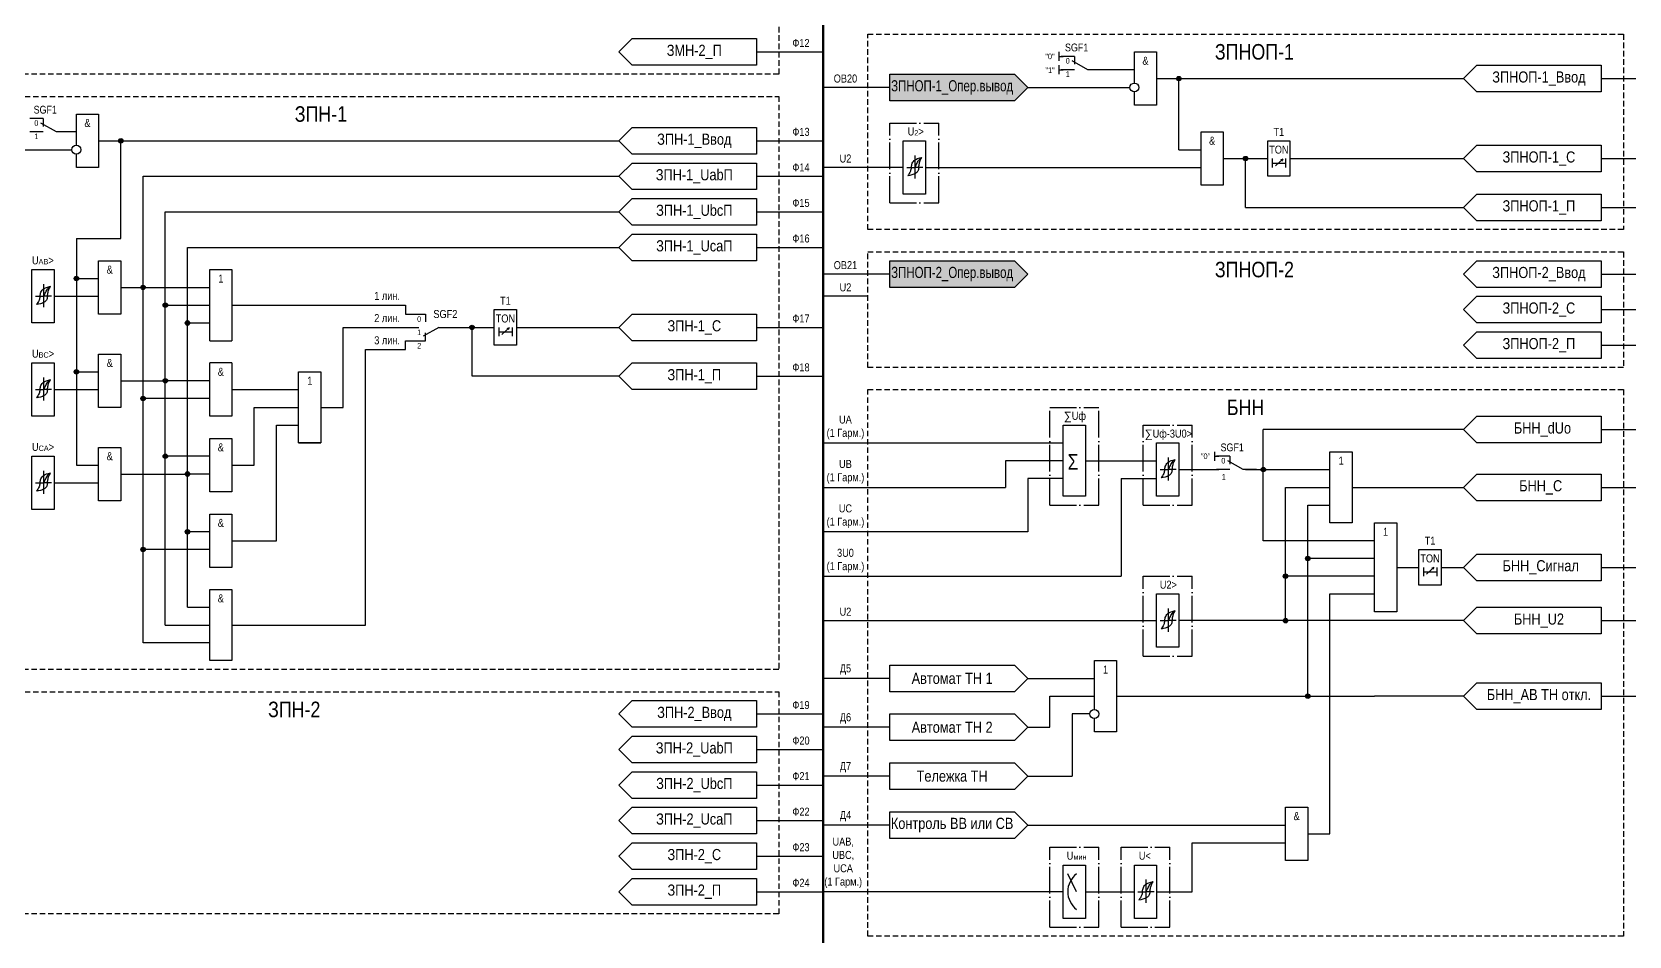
# Model space of a CAD drawing. Header units: millimetres. Extents: x -6343 to 676, y -1039 to 887.
# Drawn here: x -6147 to -5787.7, y 81 to 284.5 of the extents above; entities that cross this region are included whole.
import ezdxf
from ezdxf.enums import TextEntityAlignment as Align

# ---------------------------------------------------------------- set-up
doc = ezdxf.new("R2010")
doc.units = ezdxf.units.MM
doc.linetypes.add('ACAD_ISO04W100', pattern=[30, 24, -3, 0, -3])
doc.linetypes.add('штриховая2', pattern=[0.375, 0.25, -0.125])
doc.layers.add('TEXT', color=7, linetype='Continuous', lineweight=25, true_color=0xffffff)
doc.layers.add('Основная', color=7, linetype='Continuous')
doc.styles.add('1.8_Gost_RD', font='ARIALN.TTF', dxfattribs={"height": 1.8})
doc.styles.add('2.5_Gost_RD', font='ARIALN.TTF', dxfattribs={"height": 2.5})
doc.styles.add('3.5_Gost_RD', font='ARIALN.TTF', dxfattribs={"height": 3.5})
doc.styles.add('Вывод', font='ARIALN.TTF', dxfattribs={"height": 2.5})
doc.styles.add('Компонент', font='ARIALN.TTF', dxfattribs={"height": 3.5})

# ---------------------------------------------------------------- blocks, each defined once
blk = doc.blocks.new('Точка')
at = {"ltscale": 100}
h = blk.add_hatch(color=256, dxfattribs=at)
h.dxf.hatch_style = 1
edge = h.paths.add_edge_path()
edge.add_arc((0, 0), 0.5, 0, 360)
blk.add_circle((0, 0), 0.5, dxfattribs=at)
blk = doc.blocks.new('*U70')
at = {"layer": 'Основная', "linetype": 'ACAD_ISO04W100', "ltscale": 0.25}
for p, q in [((0, 0), (11, 0)), ((0, -18), (0, 0)), ((11, -18), (11, 0)), ((0, -18), (11, -18))]:
    blk.add_line(p, q, dxfattribs=at)
at = {"layer": 'Основная', "style": 'Компонент'}
blk.add_attdef('ОУ', text='', height=3.5, dxfattribs=at).set_placement((11, 0), align=Align.MIDDLE_CENTER)
blk = doc.blocks.new('*U104')
at = {"layer": 'Основная', "linetype": 'ACAD_ISO04W100', "ltscale": 0.25}
for p, q in [((0, 0), (11, 0)), ((0, -18), (0, 0)), ((11, -18), (11, 0)), ((0, -18), (11, -18))]:
    blk.add_line(p, q, dxfattribs=at)
at = {"layer": 'Основная', "style": 'Компонент'}
blk.add_attdef('ОУ', text='', height=3.5, dxfattribs=at).set_placement((11, 0), align=Align.MIDDLE_CENTER)
blk = doc.blocks.new('*U105')
at = {"layer": 'Основная', "linetype": 'ACAD_ISO04W100', "ltscale": 0.25}
for p, q in [((0, 0), (11, 0)), ((0, -22), (0, 0)), ((11, -22), (11, 0)), ((0, -22), (11, -22))]:
    blk.add_line(p, q, dxfattribs=at)
at = {"layer": 'Основная', "style": 'Компонент'}
blk.add_attdef('ОУ', text='', height=3.5, dxfattribs=at).set_placement((11, 0), align=Align.MIDDLE_CENTER)
blk = doc.blocks.new('*U82')
at = {"layer": 'Основная', "linetype": 'ACAD_ISO04W100', "ltscale": 0.25}
for p, q in [((0, 0), (11, 0)), ((0, -18), (0, 0)), ((11, -18), (11, 0)), ((0, -18), (11, -18))]:
    blk.add_line(p, q, dxfattribs=at)
at = {"layer": 'Основная', "style": 'Компонент'}
blk.add_attdef('ОУ', text='', height=3.5, dxfattribs=at).set_placement((11, 0), align=Align.MIDDLE_CENTER)
blk = doc.blocks.new('*U79')
at = {"layer": 'Основная', "color": 0}
blk.add_line((0, 0), (7, 4), dxfattribs=at)
at = {"layer": 'Основная', "ltscale": 0.35}
blk.add_line((6, 6), (6, 2.5), dxfattribs=at)
blk = doc.blocks.new('*U83')
at = {"layer": 'Основная', "color": 0}
for p, q in [((-3, 6), (-9, 6)), ((-3, 0), (-9, 0)), ((9, 0), (3, 0))]:
    blk.add_line(p, q, dxfattribs=at)
at = {"layer": 'Основная', "ltscale": 0.25, "xscale": -1}
blk.add_blockref('*U79', (3, 0), dxfattribs=at)
at = {"layer": 'Основная'}
for tag, height, style, p in [('В1', 2.5, 'Вывод', (-14, 6)), ('ОУ', 3.5, 'Компонент', (-2, 10)), ('В2', 2.5, 'Вывод', (-6, 4)), ('В3', 2.5, 'Вывод', (-6, 4))]:
    blk.add_attdef(tag, text='', height=height, dxfattribs=dict(at, style=style)).set_placement(p, align=Align.MIDDLE_CENTER)
blk = doc.blocks.new('*U81')
at = {"layer": 'Основная', "color": 0}
for p, q in [((-3, 6), (-9, 6)), ((-3, 0), (-9, 0)), ((9, 0), (3, 0))]:
    blk.add_line(p, q, dxfattribs=at)
at = {"layer": 'Основная', "ltscale": 0.25, "xscale": -1}
blk.add_blockref('*U79', (3, 0), dxfattribs=at)
at = {"layer": 'Основная'}
for tag, height, style, p in [('В1', 2.5, 'Вывод', (-14, 6)), ('ОУ', 3.5, 'Компонент', (-2, 10)), ('В2', 2.5, 'Вывод', (-6, 4)), ('В3', 2.5, 'Вывод', (-6, -2))]:
    blk.add_attdef(tag, text='', height=height, dxfattribs=dict(at, style=style)).set_placement(p, align=Align.MIDDLE_CENTER)

msp = doc.modelspace()

# ---------------------------------------------------------------- hatches: boundary and pattern name
at = {"ltscale": 100, "true_color": 0x5496bb}
h = msp.add_hatch(color=153, dxfattribs=at)
h.dxf.hatch_style = 1
h.paths.add_polyline_path([(-5954, 275), (-5926, 275), (-5923, 272), (-5926, 269), (-5954, 269)])
h = msp.add_hatch(color=153, dxfattribs=at)
h.dxf.hatch_style = 1
h.paths.add_polyline_path([(-5954, 233), (-5926, 233), (-5923, 230), (-5926, 227), (-5954, 227)])

# ---------------------------------------------------------------- linework, layer by layer
at = {"lineweight": 100, "ltscale": 100}
msp.add_line((-5969, 472), (-5969, -124), dxfattribs=at)
at = {"ltscale": 100}
for p, q in [((-6012, 283), (-6015, 280)), ((-6012, 283), (-5984, 283)), ((-5984, 283), (-5984, 277)), ((-6015, 280), (-6012, 277)), ((-5984, 277), (-6012, 277)), ((-5984, 280), (-5969, 280)), ((-5916, 280), (-5916, 278)), ((-5916, 279), (-5915, 279)), ((-5916, 277), (-5916, 275)), ((-5899, 273), (-5899, 280)), ((-5899, 280), (-5894, 280)), ((-5894, 280), (-5894, 268)), ((-5822, 277), (-5825, 274)), ((-5822, 277), (-5794, 277)), ((-5794, 277), (-5794, 271)), ((-5954, 275), (-5926, 275)), ((-5926, 275), (-5923, 272)), ((-5916, 276), (-5915, 276)), ((-5899, 276), (-5907, 276)), ((-5899, 274), (-5899, 275)), ((-5899, 273), (-5899, 274)), ((-5894, 274), (-5825, 274)), ((-5889, 258), (-5889, 274)), ((-5825, 274), (-5822, 271)), ((-5794, 274), (-5779, 274)), ((-5954, 272), (-5969, 272)), ((-5923, 272), (-5926, 269)), ((-5923, 272), (-5900, 272)), ((-5899, 268), (-5899, 271)), ((-5794, 271), (-5822, 271)), ((-6137, 259), (-6137, 266)), ((-6137, 266), (-6132, 266)), ((-6132, 266), (-6132, 254)), ((-5926, 269), (-5954, 269)), ((-5894, 268), (-5899, 268)), ((-6012, 263), (-6015, 260)), ((-6012, 263), (-5984, 263)), ((-5984, 263), (-5984, 257)), ((-6137, 262), (-6139, 262)), ((-6137, 260), (-6137, 261)), ((-6137, 259), (-6137, 260)), ((-6132, 260), (-6015, 260)), ((-6127, 238), (-6127, 260)), ((-6015, 260), (-6012, 257)), ((-5984, 260), (-5969, 260)), ((-5951, 258.5), (-5951, 260)), ((-5951, 260), (-5946, 260)), ((-5951, 251), (-5951, 259)), ((-5946, 260), (-5946, 254)), ((-5884, 256.5), (-5884, 262)), ((-5884, 262), (-5879, 262)), ((-5879, 262), (-5879, 252)), ((-5822, 259), (-5825, 256)), ((-5822, 259), (-5794, 259)), ((-5794, 259), (-5794, 253)), ((-6152, 258), (-6138, 258)), ((-6137, 254), (-6137, 257)), ((-5984, 257), (-6012, 257)), ((-5889, 258), (-5884, 258)), ((-5884, 255), (-5884, 257)), ((-5879, 256), (-5869, 256)), ((-5864, 256), (-5825, 256)), ((-5825, 256), (-5822, 253)), ((-5794, 256), (-5779, 256)), ((-6132, 254), (-6137, 254)), ((-6012, 255), (-6015, 252)), ((-6015, 252), (-6012, 249)), ((-6012, 255), (-5984, 255)), ((-5984, 255), (-5984, 249)), ((-5984, 252), (-5969, 252)), ((-5951, 254), (-5969, 254)), ((-5946, 254), (-5946, 248)), ((-5946, 254), (-5884, 254)), ((-5884, 250), (-5884, 255)), ((-5879, 252), (-5879, 250)), ((-5794, 253), (-5822, 253)), ((-5984, 249), (-6012, 249)), ((-5951, 248), (-5951, 251)), ((-5946, 248), (-5951, 248)), ((-5879, 250), (-5884, 250)), ((-5822, 248), (-5825, 245)), ((-5822, 248), (-5794, 248)), ((-5794, 248), (-5794, 242)), ((-6012, 247), (-6015, 244)), ((-6012, 247), (-5984, 247)), ((-5984, 247), (-5984, 241)), ((-5874, 245), (-5825, 245)), ((-5825, 245), (-5822, 242)), ((-5794, 245), (-5779, 245)), ((-6015, 244), (-6012, 241)), ((-5984, 241), (-6012, 241)), ((-5984, 244), (-5969, 244)), ((-5794, 242), (-5822, 242)), ((-6137, 238), (-6137, 187)), ((-6137, 238), (-6127, 238)), ((-6012, 239), (-6015, 236)), ((-6012, 239), (-5984, 239)), ((-5984, 239), (-5984, 233)), ((-6015, 236), (-6012, 233)), ((-5984, 236), (-5969, 236)), ((-6147, 229.5), (-6147, 231)), ((-6147, 231), (-6142, 231)), ((-6147, 222), (-6147, 230)), ((-6142, 231), (-6142, 225)), ((-6132, 227.5), (-6132, 233)), ((-6132, 233), (-6127, 233)), ((-6127, 233), (-6127, 221)), ((-6107, 225), (-6107, 231)), ((-6107, 231), (-6102, 231)), ((-6102, 231), (-6102, 215)), ((-5984, 233), (-6012, 233)), ((-5954, 230), (-5969, 230)), ((-5954, 233), (-5926, 233)), ((-5926, 233), (-5923, 230)), ((-5923, 230), (-5926, 227)), ((-5822, 233), (-5825, 230)), ((-5825, 230), (-5822, 227)), ((-5822, 233), (-5794, 233)), ((-5794, 233), (-5794, 227)), ((-5794, 230), (-5779, 230)), ((-6137, 229), (-6132, 229)), ((-6132, 226), (-6132, 228)), ((-5926, 227), (-5954, 227)), ((-5794, 227), (-5822, 227)), ((-6142, 225), (-6142, 219)), ((-6142, 225), (-6132, 225)), ((-6132, 221), (-6132, 226)), ((-6107, 225), (-6107, 226)), ((-6107, 215), (-6107, 225)), ((-6082, 223), (-6063, 223)), ((-5959, 225), (-5969, 225)), ((-5822, 225), (-5825, 222)), ((-5822, 225), (-5794, 225)), ((-5794, 225), (-5794, 219)), ((-6147, 219), (-6147, 222)), ((-6127, 221), (-6132, 221)), ((-6012, 221), (-6015, 218)), ((-6012, 221), (-5984, 221)), ((-5984, 221), (-5984, 215)), ((-5825, 222), (-5822, 219)), ((-5794, 222), (-5779, 222)), ((-6142, 219), (-6147, 219)), ((-6055.5, 218), (-6059, 216)), ((-6048, 207), (-6048, 218)), ((-6015, 218), (-6012, 215)), ((-5984, 218), (-5969, 218)), ((-5822, 217), (-5825, 214)), ((-5794, 219), (-5822, 219)), ((-5822, 217), (-5794, 217)), ((-5794, 217), (-5794, 211)), ((-6132, 206.5), (-6132, 212)), ((-6132, 212), (-6127, 212)), ((-6127, 212), (-6127, 200)), ((-5984, 215), (-6012, 215)), ((-5825, 214), (-5822, 211)), ((-5794, 214), (-5779, 214)), ((-6147, 208.5), (-6147, 210)), ((-6147, 210), (-6142, 210)), ((-6147, 201), (-6147, 209)), ((-6142, 210), (-6142, 204)), ((-6102, 210), (-6107, 210)), ((-6102, 210), (-6107, 210)), ((-6107, 198), (-6107, 210)), ((-6102, 210), (-6102, 198)), ((-6012, 210), (-6015, 207)), ((-6012, 210), (-5984, 210)), ((-5984, 210), (-5984, 204)), ((-5794, 211), (-5822, 211)), ((-6137, 208), (-6132, 208)), ((-6132, 205), (-6132, 207)), ((-6132, 200), (-6132, 205)), ((-6107, 204), (-6107, 205)), ((-6087, 202), (-6087, 208)), ((-6087, 208), (-6082, 208)), ((-6082, 208), (-6082, 192)), ((-6015, 207), (-6012, 204)), ((-5984, 207), (-5969, 207)), ((-6142, 204), (-6142, 198)), ((-6142, 204), (-6132, 204)), ((-6107, 203), (-6107, 204)), ((-6087, 202), (-6087, 203)), ((-6087, 192), (-6087, 202)), ((-5984, 204), (-6012, 204)), ((-6147, 198), (-6147, 201)), ((-6142, 198), (-6147, 198)), ((-6127, 200), (-6132, 200)), ((-6102, 198), (-6107, 198)), ((-6097, 187), (-6097, 200)), ((-6082, 200), (-6077, 200)), ((-5822, 198), (-5825, 195)), ((-5822, 198), (-5794, 198)), ((-5794, 198), (-5794, 192)), ((-5915, 194.5), (-5915, 196)), ((-5915, 196), (-5910, 196)), ((-5915, 187), (-5915, 195)), ((-5910, 196), (-5910, 190)), ((-5825, 195), (-5870, 195)), ((-5825, 195), (-5822, 192)), ((-5794, 195), (-5779, 195)), ((-6132, 185.5), (-6132, 191)), ((-6132, 191), (-6127, 191)), ((-6127, 191), (-6127, 179)), ((-6107, 181), (-6107, 193)), ((-6102, 193), (-6102, 181)), ((-6082, 192), (-6087, 192)), ((-6087, 192), (-6082, 192)), ((-5894, 190.5), (-5894, 192)), ((-5894, 192), (-5889, 192)), ((-5894, 183), (-5894, 191)), ((-5889, 192), (-5889, 186)), ((-5794, 192), (-5822, 192)), ((-6147, 187.5), (-6147, 189)), ((-6147, 189), (-6142, 189)), ((-6147, 180), (-6147, 188)), ((-6142, 189), (-6142, 183)), ((-6137, 187), (-6132, 187)), ((-6102, 187), (-6097, 187)), ((-5915, 180), (-5915, 187)), ((-5910, 190), (-5910, 180)), ((-5881, 190), (-5881, 188)), ((-5881, 189), (-5880, 189)), ((-5855, 187), (-5855, 190)), ((-5855, 190), (-5850, 190)), ((-5855, 174), (-5855, 187)), ((-5850, 190), (-5850, 180)), ((-6132, 184), (-6132, 186)), ((-6132, 179), (-6132, 184)), ((-5889, 186), (-5889, 180)), ((-5874, 186), (-5855, 186)), ((-5822, 185), (-5825, 182)), ((-5822, 185), (-5794, 185)), ((-5794, 185), (-5794, 179)), ((-6147, 177), (-6147, 180)), ((-6142, 183), (-6142, 177)), ((-6142, 183), (-6132, 183)), ((-6102, 181), (-6107, 181)), ((-5910, 180), (-5915, 180)), ((-5894, 180), (-5894, 183)), ((-5889, 180), (-5894, 180)), ((-5865, 152), (-5865, 182)), ((-5865, 182), (-5855, 182)), ((-5850, 182), (-5825, 182)), ((-5850, 180), (-5850, 174)), ((-5825, 182), (-5822, 179)), ((-5794, 182), (-5779, 182)), ((-6142, 177), (-6147, 177)), ((-6127, 179), (-6132, 179)), ((-5860, 135), (-5860, 178)), ((-5860, 178), (-5855, 178)), ((-5794, 179), (-5822, 179)), ((-6107, 164), (-6107, 176)), ((-6102, 176), (-6102, 164)), ((-5855, 174), (-5855, 174)), ((-5850, 174), (-5855, 174)), ((-5845, 167), (-5845, 174)), ((-5845, 174), (-5840, 174)), ((-5840, 174), (-5840, 160)), ((-5845, 170), (-5870, 170)), ((-5845, 166), (-5860, 166)), ((-5845, 154), (-5845, 167)), ((-5822, 167), (-5825, 164)), ((-5822, 167), (-5794, 167)), ((-5794, 167), (-5794, 161)), ((-6102, 164), (-6107, 164)), ((-5845, 162), (-5865, 162)), ((-5840, 164), (-5835, 164)), ((-5830, 164), (-5825, 164)), ((-5825, 164), (-5822, 161)), ((-5794, 164), (-5779, 164)), ((-6107, 153), (-6107, 159)), ((-6107, 159), (-6102, 159)), ((-6102, 159), (-6102, 143)), ((-5840, 160), (-5840, 154)), ((-5794, 161), (-5822, 161)), ((-5894, 156.5), (-5894, 158)), ((-5894, 158), (-5889, 158)), ((-5894, 149), (-5894, 157)), ((-5889, 158), (-5889, 152)), ((-5855, 104), (-5855, 158)), ((-5855, 158), (-5845, 158)), ((-5822, 155), (-5825, 152)), ((-5822, 155), (-5794, 155)), ((-5794, 155), (-5794, 149)), ((-6107, 143), (-6107, 153)), ((-5889, 152), (-5889, 146)), ((-5865, 152), (-5889, 152)), ((-5825, 152), (-5865, 152)), ((-5845, 154), (-5845, 154)), ((-5840, 154), (-5845, 154)), ((-5825, 152), (-5822, 149)), ((-5794, 152), (-5779, 152)), ((-5894, 146), (-5894, 149)), ((-5794, 149), (-5822, 149)), ((-5889, 146), (-5894, 146)), ((-6102, 143), (-6107, 143)), ((-5954, 142), (-5926, 142)), ((-5926, 142), (-5923, 139)), ((-5908, 140), (-5908, 143)), ((-5908, 143), (-5903, 143)), ((-5903, 143), (-5903, 127)), ((-5954, 139), (-5969, 139)), ((-5923, 139), (-5926, 136)), ((-5923, 139), (-5908, 139)), ((-5908, 132), (-5908, 140)), ((-5822, 138), (-5825, 135)), ((-5822, 138), (-5794, 138)), ((-5794, 138), (-5794, 132)), ((-6012, 134), (-6015, 131)), ((-6012, 134), (-5984, 134)), ((-5984, 134), (-5984, 128)), ((-5926, 136), (-5954, 136)), ((-5918, 128), (-5918, 135)), ((-5918, 135), (-5908, 135)), ((-5903, 135), (-5845, 135)), ((-5825, 135), (-5845, 135)), ((-5825, 135), (-5822, 132)), ((-5794, 135), (-5779, 135)), ((-6015, 131), (-6012, 128)), ((-5984, 131), (-5969, 131)), ((-5954, 131), (-5926, 131)), ((-5926, 131), (-5923, 128)), ((-5909, 131), (-5913, 131)), ((-5913, 131), (-5913, 117)), ((-5908, 127), (-5908, 130)), ((-5794, 132), (-5822, 132)), ((-6012, 126), (-6015, 123)), ((-5984, 128), (-6012, 128)), ((-6012, 126), (-5984, 126)), ((-5984, 126), (-5984, 120)), ((-5954, 128), (-5969, 128)), ((-5923, 128), (-5926, 125)), ((-5923, 128), (-5918, 128)), ((-5908, 127), (-5908, 127)), ((-5903, 127), (-5908, 127)), ((-6015, 123), (-6012, 120)), ((-5984, 123), (-5969, 123)), ((-5926, 125), (-5954, 125)), ((-5984, 120), (-6012, 120)), ((-5954, 120), (-5926, 120)), ((-5926, 120), (-5923, 117)), ((-6012, 118), (-6015, 115)), ((-6015, 115), (-6012, 112)), ((-6012, 118), (-5984, 118)), ((-5984, 118), (-5984, 112)), ((-5984, 115), (-5969, 115)), ((-5954, 117), (-5969, 117)), ((-5923, 117), (-5926, 114)), ((-5923, 117), (-5913, 117)), ((-5984, 112), (-6012, 112)), ((-5926, 114), (-5954, 114)), ((-6012, 110), (-6015, 107)), ((-6012, 110), (-5984, 110)), ((-5984, 110), (-5984, 104)), ((-5954, 109), (-5926, 109)), ((-5926, 109), (-5923, 106)), ((-5865, 98), (-5865, 110)), ((-5865, 110), (-5860, 110)), ((-5860, 110), (-5860, 100)), ((-6015, 107), (-6012, 104)), ((-5984, 107), (-5969, 107)), ((-5954, 106), (-5969, 106)), ((-5923, 106), (-5926, 103)), ((-5923, 106), (-5865, 106)), ((-6012, 102), (-6015, 99)), ((-5984, 104), (-6012, 104)), ((-6012, 102), (-5984, 102)), ((-5984, 102), (-5984, 96)), ((-5926, 103), (-5954, 103)), ((-5886, 91), (-5886, 102)), ((-5886, 102), (-5865, 102)), ((-5860, 104), (-5855, 104)), ((-6015, 99), (-6012, 96)), ((-5984, 99), (-5969, 99)), ((-5860, 98), (-5865, 98)), ((-5860, 100), (-5860, 98)), ((-6012, 94), (-6015, 91)), ((-5984, 96), (-6012, 96)), ((-6012, 94), (-5984, 94)), ((-5984, 94), (-5984, 88)), ((-5915, 95.5), (-5915, 97)), ((-5915, 97), (-5910, 97)), ((-5915, 88), (-5915, 96)), ((-5910, 97), (-5910, 91)), ((-5899, 95.5), (-5899, 97)), ((-5899, 97), (-5894, 97)), ((-5899, 88), (-5899, 96)), ((-5894, 97), (-5894, 91)), ((-6015, 91), (-6012, 88)), ((-5984, 91), (-5969, 91)), ((-5915, 91), (-5969, 91)), ((-5910, 91), (-5910, 85)), ((-5894, 91), (-5894, 85)), ((-5894, 91), (-5886, 91)), ((-5984, 88), (-6012, 88)), ((-5915, 85), (-5915, 88)), ((-5899, 85), (-5899, 88)), ((-5910, 85), (-5915, 85)), ((-5894, 85), (-5899, 85))]:
    msp.add_line(p, q, dxfattribs=at)
for p, q in [((-5948.4, 256.72), (-5948.4, 251.52)), ((-6144.4, 227.72), (-6144.4, 222.52)), ((-6144.4, 206.72), (-6144.4, 201.52)), ((-5891.4, 188.72), (-5891.4, 183.52)), ((-6144.4, 185.72), (-6144.4, 180.52)), ((-5891.4, 154.72), (-5891.4, 149.52)), ((-5896.4, 93.72), (-5896.4, 88.52))]:
    msp.add_line(p, q)
at = {"color": 7, "ltscale": 100}
for p, q in [((-5874, 245), (-5874, 256)), ((-5867.29, 254.4), (-5865.62, 255.88)), ((-5865.62, 255.88), (-5866.14, 255.66)), ((-5865.62, 255.88), (-5865.88, 255.42)), ((-6122, 147), (-6122, 252)), ((-6122, 252), (-6015, 252)), ((-5950.21, 254), (-5948.4, 254)), ((-5946.58, 254), (-5948.4, 254)), ((-6117, 151), (-6117, 244)), ((-6117, 244), (-6015, 244)), ((-6112, 155), (-6112, 236)), ((-6112, 236), (-6015, 236)), ((-6127, 227), (-6107, 227)), ((-6146.21, 225), (-6144.4, 225)), ((-6142.58, 225), (-6144.4, 225)), ((-6117, 223), (-6107, 223)), ((-6102, 223), (-6077, 223)), ((-6063, 223), (-6063, 221)), ((-6063, 221), (-6060, 221)), ((-6061.5, 221), (-6058.5, 221)), ((-6058.5, 221), (-6058.5, 219.25)), ((-6112, 219), (-6107, 219)), ((-6077, 200), (-6077, 218)), ((-6077, 218), (-6070, 218)), ((-6073, 218), (-6060, 218)), ((-6058.5, 215), (-6058.5, 216.75)), ((-6055.5, 218), (-6043, 218)), ((-6041.29, 216.4), (-6039.62, 217.88)), ((-6039.62, 217.88), (-6040.14, 217.66)), ((-6039.62, 217.88), (-6039.88, 217.42)), ((-6038, 218), (-6015, 218)), ((-6107, 215), (-6102, 215)), ((-6072, 151), (-6072, 213)), ((-6072, 213), (-6067, 213)), ((-6068, 213), (-6063, 213)), ((-6063, 213), (-6063, 215)), ((-6063, 215), (-6060, 215)), ((-6061.5, 215), (-6058.5, 215)), ((-6127, 206), (-6117, 206)), ((-6107, 206), (-6117, 206)), ((-6015, 207), (-6048, 207)), ((-6146.21, 204), (-6144.4, 204)), ((-6142.58, 204), (-6144.4, 204)), ((-6107, 202), (-6122, 202)), ((-6102, 204), (-6087, 204)), ((-6097, 200), (-6087, 200)), ((-6082, 200), (-6077, 200)), ((-6092, 170), (-6092, 196)), ((-6092, 196), (-6087, 196)), ((-5870, 170), (-5870, 195)), ((-6107, 193), (-6102, 193)), ((-5969, 192), (-5915, 192)), ((-6107, 189), (-6117, 189)), ((-5915, 188), (-5928, 188)), ((-5928, 188), (-5928, 182)), ((-5910, 188), (-5894, 188)), ((-6127, 185), (-6112, 185)), ((-6107, 185), (-6112, 185)), ((-5915, 184), (-5923, 184)), ((-5923, 184), (-5923, 172)), ((-5902, 184), (-5902, 162)), ((-5902, 184), (-5894, 184)), ((-5893.21, 186), (-5891.4, 186)), ((-5889.58, 186), (-5891.4, 186)), ((-5889, 186), (-5880, 186)), ((-6146.21, 183), (-6144.4, 183)), ((-6142.58, 183), (-6144.4, 183)), ((-5969, 182), (-5928, 182)), ((-6107, 176), (-6102, 176)), ((-6107, 172), (-6112, 172)), ((-6102, 170), (-6092, 170)), ((-5923, 172), (-5969, 172)), ((-6107, 168), (-6122, 168)), ((-5969, 162), (-5902, 162)), ((-5833.3, 162.46), (-5831.63, 163.95)), ((-5831.63, 163.95), (-5832.15, 163.73)), ((-5831.63, 163.95), (-5831.89, 163.48)), ((-6112, 155), (-6107, 155)), ((-6117, 151), (-6107, 151)), ((-6102, 151), (-6072, 151)), ((-5969, 152), (-5894, 152)), ((-5893.21, 152), (-5891.4, 152)), ((-5889.58, 152), (-5891.4, 152)), ((-6107, 147), (-6122, 147)), ((-5912, 91), (-5914, 95)), ((-5910, 91), (-5902, 91)), ((-5904, 91), (-5899, 91)), ((-5898.21, 91), (-5896.4, 91)), ((-5894.58, 91), (-5896.4, 91))]:
    msp.add_line(p, q, dxfattribs=at)
at = {"linetype": 'штриховая2', "ltscale": 5}
for points in [[(-6188, 325), (-5979, 325), (-5979, 275), (-6188, 275)], [(-5959, 284), (-5789, 284), (-5789, 240), (-5959, 240)], [(-6188, 270), (-5979, 270), (-5979, 141), (-6188, 141)], [(-5959, 235), (-5789, 235), (-5789, 209), (-5959, 209)], [(-5959, 204), (-5789, 204), (-5789, 81), (-5959, 81)], [(-6188, 136), (-5979, 136), (-5979, 86), (-6188, 86)]]:
    msp.add_lwpolyline(points, close=True, dxfattribs=at)
at = {"ltscale": 100}
for points in [[(-5954, 275), (-5926, 275), (-5923, 272), (-5926, 269), (-5954, 269), (-5954, 275)], [(-5868, 256), (-5868, 254)], [(-5865, 256), (-5865, 254)], [(-5868, 255), (-5865, 255)], [(-5954, 233), (-5926, 233), (-5923, 230), (-5926, 227), (-5954, 227), (-5954, 233)], [(-6042, 218), (-6042, 216)], [(-6042, 217), (-6039, 217)], [(-6039, 218), (-6039, 216)], [(-5834, 164), (-5834, 162)], [(-5834, 163), (-5831, 163)], [(-5831, 164), (-5831, 162)], [(-5954, 142), (-5926, 142), (-5923, 139), (-5926, 136), (-5954, 136), (-5954, 142)], [(-5954, 131), (-5926, 131), (-5923, 128), (-5926, 125), (-5954, 125), (-5954, 131)], [(-5954, 120), (-5926, 120), (-5923, 117), (-5926, 114), (-5954, 114), (-5954, 120)], [(-5954, 109), (-5926, 109), (-5923, 106), (-5926, 103), (-5954, 103), (-5954, 109)]]:
    msp.add_lwpolyline(points, dxfattribs=at)
for points in [[(-5869, 260), (-5864, 260), (-5864, 252), (-5869, 252)], [(-6043, 222), (-6038, 222), (-6038, 214), (-6043, 214)], [(-5835, 168), (-5830, 168), (-5830, 160), (-5835, 160)]]:
    msp.add_lwpolyline(points, close=True, dxfattribs=at)
for centre in [(-5899, 272), (-6137, 258), (-5908, 131)]:
    msp.add_circle(centre, 1)
at = {"color": 7, "ltscale": 100}
msp.add_arc((-5909, 91), 5, 126.8699, 233.1301, dxfattribs=at)
for points in [[(-5949.2, 253.92), (-5949.05, 254.71), (-5948.56, 255.54), (-5946.8, 256.26)], [(-5948.4, 254), (-5948, 254.72), (-5947.53, 255.6), (-5946.8, 256.26)], [(-5947.52, 253.92), (-5947.4, 254.71), (-5947.19, 255.54), (-5946.8, 256.26)], [(-5949.2, 253.92), (-5949.4, 253.13), (-5950, 252.12)], [(-5947.52, 253.92), (-5947.75, 253.13), (-5948.24, 252.67), (-5950, 252.12)], [(-6145.2, 224.92), (-6145.05, 225.71), (-6144.56, 226.54), (-6142.8, 227.26)], [(-6144.4, 225), (-6144, 225.72), (-6143.53, 226.6), (-6142.8, 227.26)], [(-6143.52, 224.92), (-6143.4, 225.71), (-6143.19, 226.54), (-6142.8, 227.26)], [(-6145.2, 224.92), (-6145.4, 224.13), (-6146, 223.12)], [(-6143.52, 224.92), (-6143.75, 224.13), (-6144.24, 223.67), (-6146, 223.12)], [(-6145.2, 203.92), (-6145.05, 204.71), (-6144.56, 205.54), (-6142.8, 206.26)], [(-6144.4, 204), (-6144, 204.72), (-6143.53, 205.6), (-6142.8, 206.26)], [(-6143.52, 203.92), (-6143.4, 204.71), (-6143.19, 205.54), (-6142.8, 206.26)], [(-6145.2, 203.92), (-6145.4, 203.13), (-6146, 202.12)], [(-6143.52, 203.92), (-6143.75, 203.13), (-6144.24, 202.67), (-6146, 202.12)], [(-5892.2, 185.92), (-5892.05, 186.71), (-5891.56, 187.54), (-5889.8, 188.26)], [(-5891.4, 186), (-5891, 186.72), (-5890.53, 187.6), (-5889.8, 188.26)], [(-5890.52, 185.92), (-5890.4, 186.71), (-5890.19, 187.54), (-5889.8, 188.26)], [(-6145.2, 182.92), (-6145.05, 183.71), (-6144.56, 184.54), (-6142.8, 185.26)], [(-6144.4, 183), (-6144, 183.72), (-6143.53, 184.6), (-6142.8, 185.26)], [(-6143.52, 182.92), (-6143.4, 183.71), (-6143.19, 184.54), (-6142.8, 185.26)], [(-5892.2, 185.92), (-5892.4, 185.13), (-5893, 184.12)], [(-5890.52, 185.92), (-5890.75, 185.13), (-5891.24, 184.67), (-5893, 184.12)], [(-6145.2, 182.92), (-6145.4, 182.13), (-6146, 181.12)], [(-6143.52, 182.92), (-6143.75, 182.13), (-6144.24, 181.67), (-6146, 181.12)], [(-5892.2, 151.92), (-5892.4, 151.13), (-5893, 150.12)], [(-5890.52, 151.92), (-5890.75, 151.13), (-5891.24, 150.67), (-5893, 150.12)], [(-5892.2, 151.92), (-5892.05, 152.71), (-5891.56, 153.54), (-5889.8, 154.26)], [(-5891.4, 152), (-5891, 152.72), (-5890.53, 153.6), (-5889.8, 154.26)], [(-5890.52, 151.92), (-5890.4, 152.71), (-5890.19, 153.54), (-5889.8, 154.26)], [(-5897.2, 90.92), (-5897.4, 90.13), (-5898, 89.12)], [(-5895.52, 90.92), (-5895.75, 90.13), (-5896.24, 89.67), (-5898, 89.12)], [(-5897.2, 90.92), (-5897.05, 91.71), (-5896.56, 92.54), (-5894.8, 93.26)], [(-5896.4, 91), (-5896, 91.72), (-5895.53, 92.6), (-5894.8, 93.26)], [(-5895.52, 90.92), (-5895.4, 91.71), (-5895.19, 92.54), (-5894.8, 93.26)]]:
    msp.add_spline(points, degree=3)

# ---------------------------------------------------------------- block references
at = {"color": 1, "ltscale": 100}
msp.add_blockref('Точка', (-5889, 274), dxfattribs=at)
at = {"ltscale": 100}
for p in [(-6127, 260), (-5874, 256), (-6137, 229), (-6122, 227), (-6117, 223), (-6112, 219), (-6048, 218), (-6137, 208), (-6117, 206), (-6122, 202), (-6117, 189), (-6117, 189), (-6112, 185), (-5870, 186), (-6112, 172), (-6122, 168), (-5860, 166), (-5865, 162), (-5865, 152), (-5860, 135)]:
    msp.add_blockref('Точка', p, dxfattribs=at)
at = {"layer": 'Основная', "ltscale": 0.25, "xscale": 0.5, "yscale": 0.5, "zscale": 0.5}
for p in [(-5911, 276), (-6143, 262)]:
    msp.add_blockref('*U81', p, dxfattribs=at).add_auto_attribs({'ОУ': 'SGF1', 'В1': '"0"', 'В2': '0', 'В3': '1'})
at = {"layer": 'Основная', "ltscale": 0.25}
for name, p in [('*U70', (-5954, 264)), ('*U105', (-5918, 200)), ('*U104', (-5897, 196)), ('*U82', (-5897, 162)), ('*U82', (-5918, 101)), ('*U70', (-5902, 101))]:
    msp.add_blockref(name, p, dxfattribs=at)
ref = msp.add_blockref('*U83', (-5876, 186), dxfattribs=dict(at, xscale=0.5, yscale=0.5, zscale=0.5))
ref.add_attrib('ОУ', 'SGF1', dxfattribs={"height": 1.75, "style": 'Компонент'}).set_placement((-5877, 191), align=Align.MIDDLE_CENTER)
ref.add_attrib('В1', '"0"', dxfattribs={"height": 1.25, "style": 'Вывод'}).set_placement((-5883, 189), align=Align.MIDDLE_CENTER)
ref.add_attrib('В2', '0', dxfattribs={"height": 1.25, "style": 'Вывод'}).set_placement((-5879, 188), align=Align.MIDDLE_CENTER)

# ---------------------------------------------------------------- texts
at = {"style": '3.5_Gost_RD'}
msp.add_text('Σ', height=3.5, dxfattribs=at).set_placement((-5914, 186))
at = {"color": 0, "ltscale": 100, "char_height": 2.5, "width": 28, "attachment_point": 5, "style": '2.5_Gost_RD'}
for s, insert in [('{\\C256;ЗМН-2_П}', (-5998, 280)), ('{\\C256;ЗПНОП-1_С}', (-5808, 256)), ('{\\C256;ЗПН-1_UabП}', (-5998, 252)), ('{\\C256;ЗПН-1_UbcП}', (-5998, 244)), ('{\\C256;ЗПНОП-1_П}', (-5808, 245)), ('{\\C256;ЗПН-1_UсaП}', (-5998, 236)), ('{\\C256;ЗПНОП-2_С}', (-5808, 222)), ('{\\C256;ЗПН-1_С}', (-5998, 218)), ('{\\C256;ЗПНОП-2_П}', (-5808, 214)), ('{\\C256;ЗПН-1_П}', (-5998, 207)), ('{\\C256;Автомат ТН 1}', (-5940, 139)), ('{\\C256;Автомат ТН 2}', (-5940, 128)), ('{\\C256;ЗПН-2_UabП}', (-5998, 123)), ('{\\C256;ЗПН-2_UbcП}', (-5998, 115)), ('{\\C256;Тележка ТН}', (-5940, 117)), ('{\\C256;ЗПН-2_UсaП}', (-5998, 107)), ('{\\C256;Контроль ВВ или СВ}', (-5940, 106)), ('{\\C256;ЗПН-2_С}', (-5998, 99)), ('{\\C256;ЗПН-2_П}', (-5998, 91))]:
    msp.add_mtext(s, dxfattribs=dict(at, insert=insert))
at = {"ltscale": 100, "attachment_point": 5}
for s, insert, char_height, width, style in [('Ф12', (-5974, 282), 1.8, 4.5, '1.8_Gost_RD'), ('&', (-5896.5, 278), 1.8, 5, '2.5_Gost_RD'), ('ОВ20', (-5964, 274), 1.8, 9, '1.8_Gost_RD'), ('ЗПНОП-1_Ввод ', (-5808, 274), 2.5, 28, '2.5_Gost_RD'), ('&', (-6134.5, 264), 1.8, 5, '2.5_Gost_RD'), ('Ф13', (-5974, 262), 1.8, 4.5, '1.8_Gost_RD'), ('T1', (-5866.5, 262), 1.8, 5, '2.5_Gost_RD'), ('ЗПН-1_Ввод ', (-5998, 260), 2.5, 28, '2.5_Gost_RD'), ('&', (-5881.5, 260), 1.8, 5, '2.5_Gost_RD'), ('TON', (-5866.5, 258), 1.8, 5, '2.5_Gost_RD'), ('U2', (-5964, 256), 1.8, 9, '1.8_Gost_RD'), ('Ф14', (-5974, 254), 1.8, 4.5, '1.8_Gost_RD'), ('Ф15', (-5974, 246), 1.8, 4.5, '1.8_Gost_RD'), ('Ф16', (-5974, 238), 1.8, 4.5, '1.8_Gost_RD'), ('&', (-6129.5, 231), 1.8, 5, '2.5_Gost_RD'), ('ОВ21', (-5964, 232), 1.8, 9, '1.8_Gost_RD'), ('ЗПНОП-2_Ввод ', (-5808, 230), 2.5, 28, '2.5_Gost_RD'), ('1', (-6104.5, 229), 1.8, 5, '2.5_Gost_RD'), ('U2', (-5964, 227), 1.8, 9, '1.8_Gost_RD'), ('T1', (-6040.5, 224), 1.8, 5, '2.5_Gost_RD'), ('SGF2', (-6054, 221), 1.8, 5, '2.5_Gost_RD'), ('TON', (-6040.5, 220), 1.8, 5, '2.5_Gost_RD'), ('Ф17', (-5974, 220), 1.8, 4.5, '1.8_Gost_RD'), ('&', (-6129.5, 210), 1.8, 5, '2.5_Gost_RD'), ('&', (-6104.5, 208), 1.8, 5, '2.5_Gost_RD'), ('Ф18', (-5974, 209), 1.8, 4.5, '1.8_Gost_RD'), ('1', (-6084.5, 206), 1.8, 5, '2.5_Gost_RD'), ('UА^J(1 Гарм.)', (-5964, 195.5), 1.8, 10, '1.8_Gost_RD'), ('  БНН_dUо', (-5808, 195), 2.5, 28, '2.5_Gost_RD'), ('&', (-6104.5, 191), 1.8, 5, '2.5_Gost_RD'), ('&', (-6129.5, 189), 1.8, 5, '2.5_Gost_RD'), ('UВ^J(1 Гарм.)', (-5964, 185.5), 1.8, 10, '1.8_Gost_RD'), ('1', (-5852.5, 188), 1.8, 5, '2.5_Gost_RD'), (' БНН_C', (-5808, 182), 2.5, 28, '2.5_Gost_RD'), ('UС^J(1 Гарм.)', (-5964, 175.5), 1.8, 10, '1.8_Gost_RD'), ('&', (-6104.5, 174), 1.8, 5, '2.5_Gost_RD'), ('1', (-5842.5, 172), 1.8, 5, '2.5_Gost_RD'), ('T1', (-5832.5, 170), 1.8, 5, '2.5_Gost_RD'), ('3U0 \\P(1 Гарм.)', (-5964, 165.5), 1.8, 9.8436, '1.8_Gost_RD'), ('TON', (-5832.5, 166), 1.8, 5, '2.5_Gost_RD'), (' БНН_Cигнал', (-5808, 164), 2.5, 28, '2.5_Gost_RD'), ('&', (-6104.5, 157), 1.8, 5, '2.5_Gost_RD'), ('U2', (-5964, 154), 1.8, 9, '1.8_Gost_RD'), ('БНН_U2', (-5808, 152), 2.5, 28, '2.5_Gost_RD'), ('Д5', (-5964, 141), 1.8, 9, '1.8_Gost_RD'), ('1', (-5905.5, 141), 1.8, 5, '2.5_Gost_RD'), ('БНН_АВ ТН откл.', (-5808, 135), 2.5, 28, '2.5_Gost_RD'), ('Ф19', (-5974, 133), 1.8, 4.5, '1.8_Gost_RD'), ('ЗПН-2_Ввод ', (-5998, 131), 2.5, 28, '2.5_Gost_RD'), ('Д6', (-5964, 130), 1.8, 9, '1.8_Gost_RD'), ('Ф20', (-5974, 125), 1.8, 4.5, '1.8_Gost_RD'), ('Д7', (-5964, 119), 1.8, 9, '1.8_Gost_RD'), ('Ф21', (-5974, 117), 1.8, 4.5, '1.8_Gost_RD'), ('Ф22', (-5974, 109), 1.8, 4.5, '1.8_Gost_RD'), ('Д4', (-5964, 108), 1.8, 9, '1.8_Gost_RD'), ('&', (-5862.5, 108), 1.8, 5, '2.5_Gost_RD'), ('Ф23', (-5974, 101), 1.8, 4.5, '1.8_Gost_RD'), ('UAB, UBC, UCA^J(1 Гарм.)', (-5964.5, 97.5), 1.8, 9, '1.8_Gost_RD'), ('Ф24', (-5974, 93), 1.8, 4.5, '1.8_Gost_RD')]:
    msp.add_mtext(s, dxfattribs=dict(at, insert=insert, char_height=char_height, width=width, style=style))
at = {"color": 30, "ltscale": 100, "char_height": 3.5, "width": 28, "attachment_point": 5, "style": '3.5_Gost_RD'}
for s, insert in [('ЗПНОП-1', (-5872, 280)), ('ЗПН-1', (-6082, 266)), ('ЗПНОП-2', (-5872, 231)), ('БНН', (-5874, 200)), ('ЗПН-2', (-6088, 132))]:
    msp.add_mtext(s, dxfattribs=dict(at, insert=insert))
at = {"ltscale": 100, "char_height": 1.25, "attachment_point": 1, "style": '3.5_Gost_RD'}
for s, insert in [('"1"', (-5919, 276.5)), ('0', (-6060.35, 220.5)), ('1', (-6060.35, 217.51)), ('2', (-6060.35, 214.5)), ('1', (-5879.36, 185))]:
    msp.add_mtext_dynamic_manual_height_columns(s, width=2, gutter_width=17.5, heights=[0], dxfattribs=dict(at, insert=insert))
at = {"color": 7, "ltscale": 100, "char_height": 1.8, "attachment_point": 1, "style": '1.8_Gost_RD'}
for s, width, insert in [('U{\\H0.66667x;2}>', 4, (-5950, 263)), ('U{\\H0.66667x;АВ}>', 8, (-6147, 234)), ('1 лин.', 12, (-6070, 226)), ('2 лин.', 13, (-6070, 221)), ('3 лин.', 13, (-6070, 216)), ('U{\\H0.66667x;ВС}>', 8, (-6147, 213)), ('\\pi3.12415;{\\C256;∑Uф}', 11, (-5918, 199)), ('\\pi0.30812;{\\C256;∑Uф-3U0>}', 11, (-5897, 195)), ('U{\\H0.66667x;СА}>', 8, (-6147, 192)), ('\\pi3.7178;U2>', 11, (-5897, 161)), ('\\pi2.78586;U{\\H0.66667x;мин}', 11, (-5917, 100)), ('U<', 4, (-5898, 100))]:
    msp.add_mtext_dynamic_manual_height_columns(s, width=width, gutter_width=17.5, heights=[0], dxfattribs=dict(at, insert=insert))
at = {"layer": 'TEXT', "color": 0, "ltscale": 100, "char_height": 2.5, "width": 28, "attachment_point": 5, "style": '2.5_Gost_RD'}
for s, insert in [('{\\W0.9;\\C256;ЗПНОП-1_Опер.вывод}', (-5940, 272)), ('{\\W0.9;\\C256;ЗПНОП-2_Опер.вывод}', (-5940, 230))]:
    msp.add_mtext(s, dxfattribs=dict(at, insert=insert))

doc.saveas('drawing.dxf')
